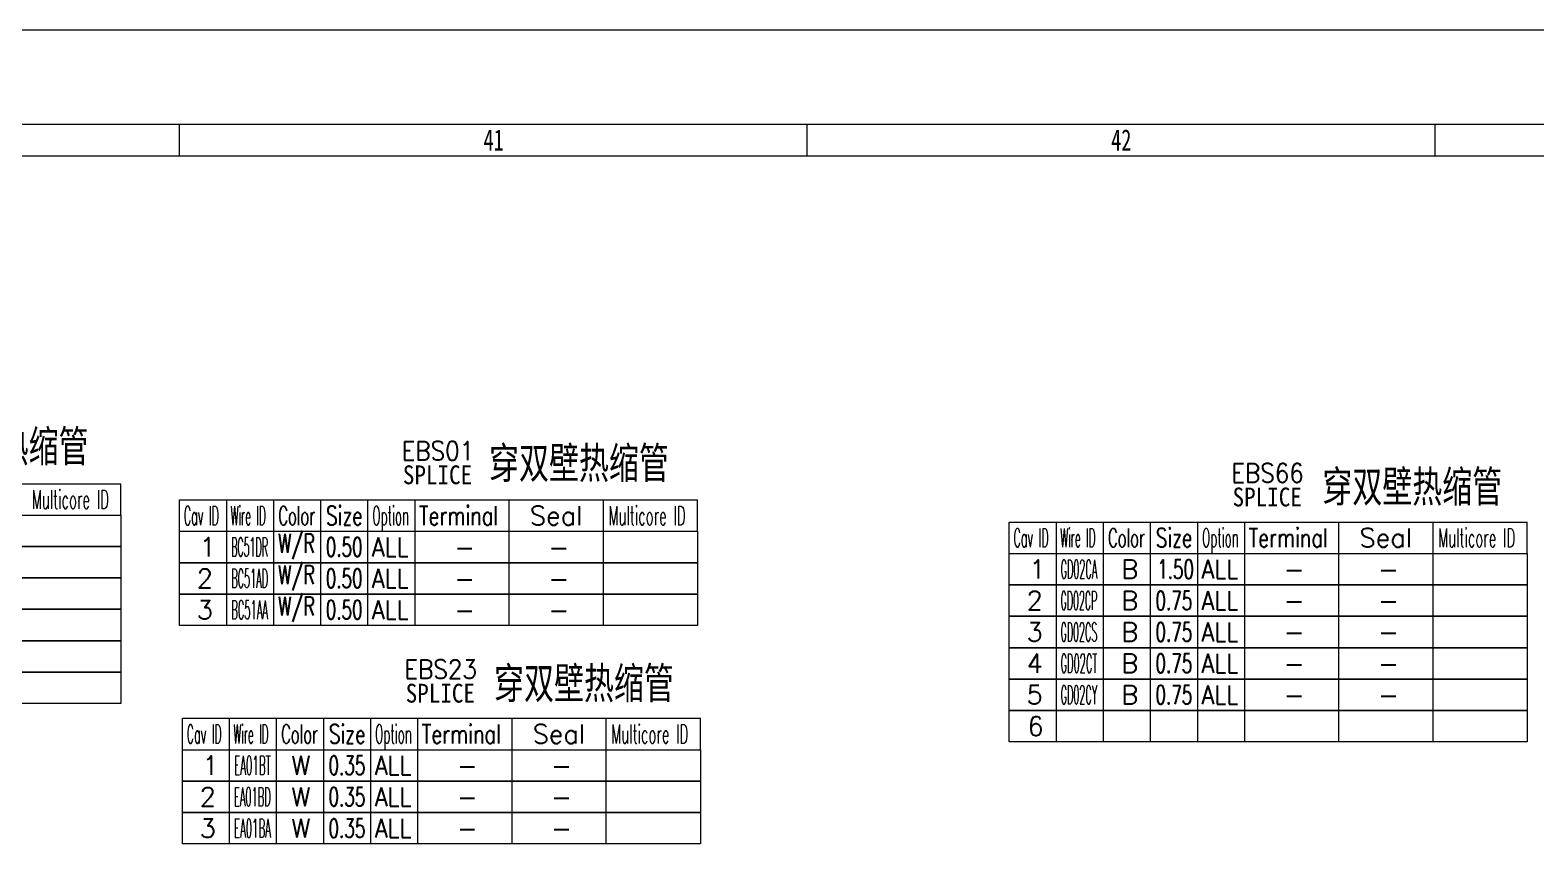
# Model space of a CAD drawing. Header units: inches. Extents: x 47316 to 59086, y 3141 to 11743.
# Drawn here: x 54244.2 to 54484, y 10169.5 to 10299.1 of the extents above; entities that cross this region are included whole.
import ezdxf

# ---------------------------------------------------------------- set-up
doc = ezdxf.new("R2010")
doc.units = ezdxf.units.IN
doc.header["$MEASUREMENT"] = 0
doc.styles.add('MtX_FangSong_GB2312', font='')
doc.styles.get("Standard").update_dxf_attribs({"font": ''})
doc.styles.get('MtX_FangSong_GB2312').set_extended_font_data('FangSong_GB2312')
doc.styles.get('Standard').set_extended_font_data('SimSun')

msp = doc.modelspace()

# ---------------------------------------------------------------- linework, layer by layer
at = {"color": 0, "lineweight": 15}
for p, q in [((57387.93, 10299.08), (50247.93, 10299.08)), ((50267.93, 10284.08), (57267.93, 10284.08)), ((54267.93, 10279.08), (54267.93, 10284.08)), ((54367.93, 10279.08), (54367.93, 10284.08)), ((54467.93, 10279.08), (54467.93, 10284.08)), ((50267.93, 10279.08), (57367.93, 10279.08))]:
    msp.add_line(p, q, dxfattribs=at)
at = {"color": 0, "linetype": 'Continuous', "lineweight": 15}
for p, q in [((54176.12, 10226.84), (54258.62, 10226.84)), ((54267.96, 10224.26), (54350.46, 10224.26)), ((54267.96, 10219.26), (54267.96, 10224.26)), ((54176.12, 10221.84), (54258.62, 10221.84)), ((54267.96, 10219.26), (54350.46, 10219.26)), ((54400.1, 10220.73), (54482.6, 10220.73)), ((54400.1, 10215.73), (54400.1, 10220.73)), ((54400.1, 10215.73), (54482.6, 10215.73)), ((54268.41, 10189.48), (54350.91, 10189.48)), ((54268.41, 10184.48), (54268.41, 10189.48)), ((54268.41, 10184.48), (54350.91, 10184.48))]:
    msp.add_line(p, q, dxfattribs=at)
at = {"color": 7, "linetype": 'Continuous', "lineweight": 15}
for p, q in [((54258.62, 10221.84), (54258.62, 10226.84)), ((54275.46, 10219.26), (54275.46, 10224.26)), ((54282.96, 10219.26), (54282.96, 10224.26)), ((54290.46, 10219.26), (54290.46, 10224.26)), ((54297.96, 10219.26), (54297.96, 10224.26)), ((54305.46, 10219.26), (54305.46, 10224.26)), ((54320.46, 10219.26), (54320.46, 10224.26)), ((54335.46, 10219.26), (54335.46, 10224.26)), ((54350.46, 10219.26), (54350.46, 10224.26)), ((54407.6, 10215.73), (54407.6, 10220.73)), ((54415.1, 10215.73), (54415.1, 10220.73)), ((54422.6, 10215.73), (54422.6, 10220.73)), ((54430.1, 10215.73), (54430.1, 10220.73)), ((54437.6, 10215.73), (54437.6, 10220.73)), ((54452.6, 10215.73), (54452.6, 10220.73)), ((54467.6, 10215.73), (54467.6, 10220.73)), ((54482.6, 10215.73), (54482.6, 10220.73)), ((54275.91, 10184.48), (54275.91, 10189.48)), ((54283.41, 10184.48), (54283.41, 10189.48)), ((54290.91, 10184.48), (54290.91, 10189.48)), ((54298.41, 10184.48), (54298.41, 10189.48)), ((54305.91, 10184.48), (54305.91, 10189.48)), ((54320.91, 10184.48), (54320.91, 10189.48)), ((54335.91, 10184.48), (54335.91, 10189.48)), ((54350.91, 10184.48), (54350.91, 10189.48))]:
    msp.add_line(p, q, dxfattribs=at)
at = {"color": 102, "linetype": 'Continuous', "lineweight": 15}
for p, q in [((54275.46, 10214.26), (54275.46, 10219.26)), ((54282.96, 10214.26), (54282.96, 10219.26)), ((54290.46, 10214.26), (54290.46, 10219.26)), ((54297.96, 10214.26), (54297.96, 10219.26)), ((54305.46, 10214.26), (54305.46, 10219.26)), ((54320.46, 10214.26), (54320.46, 10219.26)), ((54335.46, 10214.26), (54335.46, 10219.26)), ((54275.46, 10209.26), (54275.46, 10214.26)), ((54282.96, 10209.26), (54282.96, 10214.26)), ((54290.46, 10209.26), (54290.46, 10214.26)), ((54297.96, 10209.26), (54297.96, 10214.26)), ((54305.46, 10209.26), (54305.46, 10214.26)), ((54320.46, 10209.26), (54320.46, 10214.26)), ((54335.46, 10209.26), (54335.46, 10214.26)), ((54407.6, 10210.73), (54407.6, 10215.73)), ((54415.1, 10210.73), (54415.1, 10215.73)), ((54422.6, 10210.73), (54422.6, 10215.73)), ((54430.1, 10210.73), (54430.1, 10215.73)), ((54437.6, 10210.73), (54437.6, 10215.73)), ((54452.6, 10210.73), (54452.6, 10215.73)), ((54467.6, 10210.73), (54467.6, 10215.73)), ((54275.46, 10204.26), (54275.46, 10209.26)), ((54282.96, 10204.26), (54282.96, 10209.26)), ((54290.46, 10204.26), (54290.46, 10209.26)), ((54297.96, 10204.26), (54297.96, 10209.26)), ((54305.46, 10204.26), (54305.46, 10209.26)), ((54320.46, 10204.26), (54320.46, 10209.26)), ((54335.46, 10204.26), (54335.46, 10209.26)), ((54407.6, 10205.73), (54407.6, 10210.73)), ((54415.1, 10205.73), (54415.1, 10210.73)), ((54422.6, 10205.73), (54422.6, 10210.73)), ((54430.1, 10205.73), (54430.1, 10210.73)), ((54437.6, 10205.73), (54437.6, 10210.73)), ((54452.6, 10205.73), (54452.6, 10210.73)), ((54467.6, 10205.73), (54467.6, 10210.73)), ((54407.6, 10200.73), (54407.6, 10205.73)), ((54415.1, 10200.73), (54415.1, 10205.73)), ((54422.6, 10200.73), (54422.6, 10205.73)), ((54430.1, 10200.73), (54430.1, 10205.73)), ((54437.6, 10200.73), (54437.6, 10205.73)), ((54452.6, 10200.73), (54452.6, 10205.73)), ((54467.6, 10200.73), (54467.6, 10205.73)), ((54407.6, 10195.73), (54407.6, 10200.73)), ((54415.1, 10195.73), (54415.1, 10200.73)), ((54422.6, 10195.73), (54422.6, 10200.73)), ((54430.1, 10195.73), (54430.1, 10200.73)), ((54437.6, 10195.73), (54437.6, 10200.73)), ((54452.6, 10195.73), (54452.6, 10200.73)), ((54467.6, 10195.73), (54467.6, 10200.73)), ((54407.6, 10190.73), (54407.6, 10195.73)), ((54415.1, 10190.73), (54415.1, 10195.73)), ((54422.6, 10190.73), (54422.6, 10195.73)), ((54430.1, 10190.73), (54430.1, 10195.73)), ((54437.6, 10190.73), (54437.6, 10195.73)), ((54452.6, 10190.73), (54452.6, 10195.73)), ((54467.6, 10190.73), (54467.6, 10195.73)), ((54407.6, 10185.73), (54407.6, 10190.73)), ((54415.1, 10185.73), (54415.1, 10190.73)), ((54422.6, 10185.73), (54422.6, 10190.73)), ((54430.1, 10185.73), (54430.1, 10190.73)), ((54437.6, 10185.73), (54437.6, 10190.73)), ((54452.6, 10185.73), (54452.6, 10190.73)), ((54467.6, 10185.73), (54467.6, 10190.73)), ((54275.91, 10179.48), (54275.91, 10184.48)), ((54283.41, 10179.48), (54283.41, 10184.48)), ((54290.91, 10179.48), (54290.91, 10184.48)), ((54298.41, 10179.48), (54298.41, 10184.48)), ((54305.91, 10179.48), (54305.91, 10184.48)), ((54320.91, 10179.48), (54320.91, 10184.48)), ((54335.91, 10179.48), (54335.91, 10184.48)), ((54275.91, 10174.48), (54275.91, 10179.48)), ((54283.41, 10174.48), (54283.41, 10179.48)), ((54290.91, 10174.48), (54290.91, 10179.48)), ((54298.41, 10174.48), (54298.41, 10179.48)), ((54305.91, 10174.48), (54305.91, 10179.48)), ((54320.91, 10174.48), (54320.91, 10179.48)), ((54335.91, 10174.48), (54335.91, 10179.48)), ((54275.91, 10169.48), (54275.91, 10174.48)), ((54283.41, 10169.48), (54283.41, 10174.48)), ((54290.91, 10169.48), (54290.91, 10174.48)), ((54298.41, 10169.48), (54298.41, 10174.48)), ((54305.91, 10169.48), (54305.91, 10174.48)), ((54320.91, 10169.48), (54320.91, 10174.48)), ((54335.91, 10169.48), (54335.91, 10174.48))]:
    msp.add_line(p, q, dxfattribs=at)
at = {"color": 0, "linetype": 'Continuous', "lineweight": 15}
for points in [[(54176.12, 10216.84), (54176.12, 10221.84), (54258.62, 10221.84), (54258.62, 10216.84)], [(54267.96, 10214.26), (54267.96, 10219.26), (54350.46, 10219.26), (54350.46, 10214.26)], [(54176.12, 10211.84), (54176.12, 10216.84), (54258.62, 10216.84), (54258.62, 10211.84)], [(54267.96, 10209.26), (54267.96, 10214.26), (54350.46, 10214.26), (54350.46, 10209.26)], [(54400.1, 10210.73), (54400.1, 10215.73), (54482.6, 10215.73), (54482.6, 10210.73)], [(54176.12, 10206.84), (54176.12, 10211.84), (54258.62, 10211.84), (54258.62, 10206.84)], [(54267.96, 10204.26), (54267.96, 10209.26), (54350.46, 10209.26), (54350.46, 10204.26)], [(54400.1, 10205.73), (54400.1, 10210.73), (54482.6, 10210.73), (54482.6, 10205.73)], [(54176.12, 10201.84), (54176.12, 10206.84), (54258.62, 10206.84), (54258.62, 10201.84)], [(54400.1, 10200.73), (54400.1, 10205.73), (54482.6, 10205.73), (54482.6, 10200.73)], [(54176.12, 10196.84), (54176.12, 10201.84), (54258.62, 10201.84), (54258.62, 10196.84)], [(54400.1, 10195.73), (54400.1, 10200.73), (54482.6, 10200.73), (54482.6, 10195.73)], [(54176.12, 10191.84), (54176.12, 10196.84), (54258.62, 10196.84), (54258.62, 10191.84)], [(54400.1, 10190.73), (54400.1, 10195.73), (54482.6, 10195.73), (54482.6, 10190.73)], [(54400.1, 10185.73), (54400.1, 10190.73), (54482.6, 10190.73), (54482.6, 10185.73)], [(54268.41, 10179.48), (54268.41, 10184.48), (54350.91, 10184.48), (54350.91, 10179.48)], [(54268.41, 10174.48), (54268.41, 10179.48), (54350.91, 10179.48), (54350.91, 10174.48)], [(54268.41, 10169.48), (54268.41, 10174.48), (54350.91, 10174.48), (54350.91, 10169.48)]]:
    msp.add_lwpolyline(points, close=True, dxfattribs=at)

# ---------------------------------------------------------------- texts
at = {"color": 0, "lineweight": 15, "style": 'MtX_FangSong_GB2312', "width": 0.7}
for s, p in [('41', (54316.35, 10279.88)), ('42', (54416.31, 10279.88))]:
    msp.add_text(s, height=3.4, dxfattribs=at).set_placement(p)
at = {"lineweight": 15, "style": 'MtX_FangSong_GB2312', "width": 0.7}
for p in [(54224.82, 10230.32), (54317.24, 10227.66), (54449.95, 10223.9), (54318.04, 10192.59)]:
    msp.add_text('穿双壁热缩管', height=5, dxfattribs=at).set_placement(p)
at = {"color": 6, "linetype": 'Continuous', "lineweight": 20, "char_height": 3, "attachment_point": 1}
for s, insert, width in [('\\Fromans.shx;\\W0.9000000000;\\T1.0000000000;\\o\\lEBS01', (54303.3, 10233.58), 12.8571), ('\\f黑体|b0|i0|c1|p0;\\W0.9000000000;\\T1.0000000000;\\o\\lSPLICE', (54303.52, 10229.76), 11.6494), ('\\Fromans.shx;\\W0.9000000000;\\T1.0000000000;\\o\\lEBS66', (54435.43, 10230.04), 12.8571), ('\\f黑体|b0|i0|c1|p0;\\W0.9000000000;\\T1.0000000000;\\o\\lSPLICE', (54435.66, 10226.23), 11.6494), ('\\Fromans.shx;\\W0.9000000000;\\T1.0000000000;\\o\\lEBS23', (54303.74, 10198.8), 12.8571), ('\\f黑体|b0|i0|c1|p0;\\W0.9000000000;\\T1.0000000000;\\o\\lSPLICE', (54303.97, 10194.98), 11.6494)]:
    msp.add_mtext(s, dxfattribs=dict(at, insert=insert, width=width))
at = {"color": 7, "linetype": 'Continuous', "lineweight": 15, "char_height": 3, "attachment_point": 1}
for s, insert, width in [('\\Fromans.shx;\\W0.5185185185;\\T1.0000000000;\\o\\lMulticore ID', (54244.42, 10225.84), 14), ('\\Fromans.shx;\\W0.4292452830;\\T1.0000000000;\\o\\lCav ID', (54268.64, 10223.26), 6.5), ('\\Fromans.shx;\\W0.4026548673;\\T1.0000000000;\\o\\lWire ID', (54276.08, 10223.26), 6.5), ('\\Fromans.shx;\\W0.5687500000;\\T1.0000000000;\\o\\lColor', (54283.7, 10223.26), 6.5), ('\\Fromans.shx;\\W0.7222222222;\\T1.0000000000;\\o\\lSize', (54291.27, 10223.26), 6.5), ('\\Fromans.shx;\\W0.4595959596;\\T1.0000000000;\\o\\lOption', (54298.66, 10223.26), 6.5), ('\\Fromans.shx;\\W0.7480916031;\\T1.0000000000;\\o\\lTerminal', (54306.07, 10223.26), 14), ('\\Fromans.shx;\\W1.0000000000;\\T1.0000000000;\\o\\lSeal', (54323.75, 10223.26), 9.2857), ('\\Fromans.shx;\\W0.5185185185;\\T1.0000000000;\\o\\lMulticore ID', (54336.26, 10223.26), 14), ('\\Fromans.shx;\\W0.4292452830;\\T1.0000000000;\\o\\lCav ID', (54400.78, 10219.73), 6.5), ('\\Fromans.shx;\\W0.4026548673;\\T1.0000000000;\\o\\lWire ID', (54408.21, 10219.73), 6.5), ('\\Fromans.shx;\\W0.5687500000;\\T1.0000000000;\\o\\lColor', (54415.84, 10219.73), 6.5), ('\\Fromans.shx;\\W0.7222222222;\\T1.0000000000;\\o\\lSize', (54423.41, 10219.73), 6.5), ('\\Fromans.shx;\\W0.4595959596;\\T1.0000000000;\\o\\lOption', (54430.8, 10219.73), 6.5), ('\\Fromans.shx;\\W0.7480916031;\\T1.0000000000;\\o\\lTerminal', (54438.2, 10219.73), 14), ('\\Fromans.shx;\\W1.0000000000;\\T1.0000000000;\\o\\lSeal', (54455.88, 10219.73), 9.2857), ('\\Fromans.shx;\\W0.5185185185;\\T1.0000000000;\\o\\lMulticore ID', (54468.39, 10219.73), 14), ('\\Fromans.shx;\\W1.0000000000;\\T1.0000000000;\\o\\l1', (54271.14, 10218.26), 2.8571), ('\\Fromans.shx;\\W1.0000000000;\\T1.0000000000;\\o\\l1', (54403.28, 10214.73), 2.8571), ('\\Fromans.shx;\\W1.0000000000;\\T1.0000000000;\\o\\l2', (54270.71, 10213.26), 2.8571), ('\\Fromans.shx;\\W1.0000000000;\\T1.0000000000;\\o\\l2', (54402.85, 10209.73), 2.8571), ('\\Fromans.shx;\\W1.0000000000;\\T1.0000000000;\\o\\l3', (54270.71, 10208.26), 2.8571), ('\\Fromans.shx;\\W1.0000000000;\\T1.0000000000;\\o\\l3', (54402.85, 10204.73), 2.8571), ('\\Fromans.shx;\\W1.0000000000;\\T1.0000000000;\\o\\l4', (54402.85, 10199.73), 2.8571), ('\\Fromans.shx;\\W1.0000000000;\\T1.0000000000;\\o\\l5', (54402.85, 10194.73), 2.8571), ('\\Fromans.shx;\\W1.0000000000;\\T1.0000000000;\\o\\l6', (54402.99, 10189.73), 2.8571), ('\\Fromans.shx;\\W0.4292452830;\\T1.0000000000;\\o\\lCav ID', (54269.09, 10188.48), 6.5), ('\\Fromans.shx;\\W0.4026548673;\\T1.0000000000;\\o\\lWire ID', (54276.52, 10188.48), 6.5), ('\\Fromans.shx;\\W0.5687500000;\\T1.0000000000;\\o\\lColor', (54284.15, 10188.48), 6.5), ('\\Fromans.shx;\\W0.7222222222;\\T1.0000000000;\\o\\lSize', (54291.72, 10188.48), 6.5), ('\\Fromans.shx;\\W0.4595959596;\\T1.0000000000;\\o\\lOption', (54299.1, 10188.48), 6.5), ('\\Fromans.shx;\\W0.7480916031;\\T1.0000000000;\\o\\lTerminal', (54306.51, 10188.48), 14), ('\\Fromans.shx;\\W1.0000000000;\\T1.0000000000;\\o\\lSeal', (54324.19, 10188.48), 9.2857), ('\\Fromans.shx;\\W0.5185185185;\\T1.0000000000;\\o\\lMulticore ID', (54336.7, 10188.48), 14), ('\\Fromans.shx;\\W1.0000000000;\\T1.0000000000;\\o\\l1', (54271.58, 10183.48), 2.8571), ('\\Fromans.shx;\\W1.0000000000;\\T1.0000000000;\\o\\l2', (54271.16, 10178.48), 2.8571), ('\\Fromans.shx;\\W1.0000000000;\\T1.0000000000;\\o\\l3', (54271.16, 10173.48), 2.8571)]:
    msp.add_mtext(s, dxfattribs=dict(at, insert=insert, width=width))
at = {"color": 140, "linetype": 'Continuous', "lineweight": 15, "char_height": 3, "attachment_point": 1}
for s, insert, width in [('\\Fromans.shx;\\W0.6791044776;\\T1.0000000000;\\o\\lW/R', (54283.65, 10218.84), 6.5), ('\\Fromans.shx;\\W0.8750000000;\\T1.0000000000;\\o\\lALL', (54298.59, 10218.26), 6.5), ('\\Fromans.shx;\\W1.0000000000;\\T1.0000000000;\\o\\l-', (54326.68, 10218.26), 3.7143), ('\\Fromans.shx;\\W0.6791044776;\\T1.0000000000;\\o\\lW/R', (54283.65, 10213.84), 6.5), ('\\Fromans.shx;\\W1.0000000000;\\T1.0000000000;\\o\\lB', (54417.92, 10214.73), 3), ('\\Fromans.shx;\\W0.8750000000;\\T1.0000000000;\\o\\lALL', (54430.72, 10214.73), 6.5), ('\\Fromans.shx;\\W0.8750000000;\\T1.0000000000;\\o\\lALL', (54298.59, 10213.26), 6.5), ('\\Fromans.shx;\\W1.0000000000;\\T1.0000000000;\\o\\l-', (54326.68, 10213.26), 3.7143), ('\\Fromans.shx;\\W1.0000000000;\\T1.0000000000;\\o\\l-', (54458.81, 10214.73), 3.7143), ('\\Fromans.shx;\\W0.6791044776;\\T1.0000000000;\\o\\lW/R', (54283.65, 10208.84), 6.5), ('\\Fromans.shx;\\W1.0000000000;\\T1.0000000000;\\o\\lB', (54417.92, 10209.73), 3), ('\\Fromans.shx;\\W0.8750000000;\\T1.0000000000;\\o\\lALL', (54430.72, 10209.73), 6.5), ('\\Fromans.shx;\\W0.8750000000;\\T1.0000000000;\\o\\lALL', (54298.59, 10208.26), 6.5), ('\\Fromans.shx;\\W1.0000000000;\\T1.0000000000;\\o\\l-', (54326.68, 10208.26), 3.7143), ('\\Fromans.shx;\\W1.0000000000;\\T1.0000000000;\\o\\l-', (54458.81, 10209.73), 3.7143), ('\\Fromans.shx;\\W1.0000000000;\\T1.0000000000;\\o\\lB', (54417.92, 10204.73), 3), ('\\Fromans.shx;\\W0.8750000000;\\T1.0000000000;\\o\\lALL', (54430.72, 10204.73), 6.5), ('\\Fromans.shx;\\W1.0000000000;\\T1.0000000000;\\o\\l-', (54458.81, 10204.73), 3.7143), ('\\Fromans.shx;\\W1.0000000000;\\T1.0000000000;\\o\\lB', (54417.92, 10199.73), 3), ('\\Fromans.shx;\\W0.8750000000;\\T1.0000000000;\\o\\lALL', (54430.72, 10199.73), 6.5), ('\\Fromans.shx;\\W1.0000000000;\\T1.0000000000;\\o\\l-', (54458.81, 10199.73), 3.7143), ('\\Fromans.shx;\\W1.0000000000;\\T1.0000000000;\\o\\lB', (54417.92, 10194.73), 3), ('\\Fromans.shx;\\W0.8750000000;\\T1.0000000000;\\o\\lALL', (54430.72, 10194.73), 6.5), ('\\Fromans.shx;\\W1.0000000000;\\T1.0000000000;\\o\\l-', (54458.81, 10194.73), 3.7143), ('\\Fromans.shx;\\W1.0000000000;\\T1.0000000000;\\o\\lW', (54285.73, 10183.48), 3.4286), ('\\Fromans.shx;\\W0.8750000000;\\T1.0000000000;\\o\\lALL', (54299.03, 10183.48), 6.5), ('\\Fromans.shx;\\W1.0000000000;\\T1.0000000000;\\o\\l-', (54327.12, 10183.48), 3.7143), ('\\Fromans.shx;\\W1.0000000000;\\T1.0000000000;\\o\\lW', (54285.73, 10178.48), 3.4286), ('\\Fromans.shx;\\W0.8750000000;\\T1.0000000000;\\o\\lALL', (54299.03, 10178.48), 6.5), ('\\Fromans.shx;\\W1.0000000000;\\T1.0000000000;\\o\\l-', (54327.12, 10178.48), 3.7143), ('\\Fromans.shx;\\W1.0000000000;\\T1.0000000000;\\o\\lW', (54285.73, 10173.48), 3.4286), ('\\Fromans.shx;\\W0.8750000000;\\T1.0000000000;\\o\\lALL', (54299.03, 10173.48), 6.5), ('\\Fromans.shx;\\W1.0000000000;\\T1.0000000000;\\o\\l-', (54327.12, 10173.48), 3.7143)]:
    msp.add_mtext(s, dxfattribs=dict(at, insert=insert, width=width))
at = {"color": 21, "linetype": 'Continuous', "lineweight": 15, "char_height": 3, "attachment_point": 1}
for s, insert, width in [('\\Fromans.shx;\\W0.3669354839;\\T1.0000000000;\\o\\lBC51DR', (54276.17, 10218.26), 6.5), ('\\Fromans.shx;\\W0.6500000000;\\T1.0000000000;\\o\\l0.50', (54291.24, 10218.26), 6.5), ('\\Fromans.shx;\\W1.0000000000;\\T1.0000000000;\\o\\l-', (54311.68, 10218.26), 3.7143), ('\\Fromans.shx;\\W0.3760330579;\\T1.0000000000;\\o\\lGD02CA', (54408.26, 10214.73), 6.5), ('\\Fromans.shx;\\W0.6500000000;\\T1.0000000000;\\o\\l1.50', (54423.66, 10214.73), 6.5), ('\\Fromans.shx;\\W0.3760330579;\\T1.0000000000;\\o\\lBC51AD', (54276.18, 10213.26), 6.5), ('\\Fromans.shx;\\W0.6500000000;\\T1.0000000000;\\o\\l0.50', (54291.24, 10213.26), 6.5), ('\\Fromans.shx;\\W1.0000000000;\\T1.0000000000;\\o\\l-', (54311.68, 10213.26), 3.7143), ('\\Fromans.shx;\\W1.0000000000;\\T1.0000000000;\\o\\l-', (54443.81, 10214.73), 3.7143), ('\\Fromans.shx;\\W0.3669354839;\\T1.0000000000;\\o\\lGD02CP', (54408.26, 10209.73), 6.5), ('\\Fromans.shx;\\W0.6500000000;\\T1.0000000000;\\o\\l0.75', (54423.38, 10209.73), 6.5), ('\\Fromans.shx;\\W0.3855932203;\\T1.0000000000;\\o\\lBC51AA', (54276.18, 10208.26), 6.5), ('\\Fromans.shx;\\W0.6500000000;\\T1.0000000000;\\o\\l0.50', (54291.24, 10208.26), 6.5), ('\\Fromans.shx;\\W1.0000000000;\\T1.0000000000;\\o\\l-', (54311.68, 10208.26), 3.7143), ('\\Fromans.shx;\\W1.0000000000;\\T1.0000000000;\\o\\l-', (54443.81, 10209.73), 3.7143), ('\\Fromans.shx;\\W0.3699186992;\\T1.0000000000;\\o\\lGD02CS', (54408.26, 10204.73), 6.5), ('\\Fromans.shx;\\W0.6500000000;\\T1.0000000000;\\o\\l0.75', (54423.38, 10204.73), 6.5), ('\\Fromans.shx;\\W1.0000000000;\\T1.0000000000;\\o\\l-', (54443.81, 10204.73), 3.7143), ('\\Fromans.shx;\\W0.3823529412;\\T1.0000000000;\\o\\lGD02CT', (54408.26, 10199.73), 6.5), ('\\Fromans.shx;\\W0.6500000000;\\T1.0000000000;\\o\\l0.75', (54423.38, 10199.73), 6.5), ('\\Fromans.shx;\\W1.0000000000;\\T1.0000000000;\\o\\l-', (54443.81, 10199.73), 3.7143), ('\\Fromans.shx;\\W0.3760330579;\\T1.0000000000;\\o\\lGD02CY', (54408.26, 10194.73), 6.5), ('\\Fromans.shx;\\W0.6500000000;\\T1.0000000000;\\o\\l0.75', (54423.38, 10194.73), 6.5), ('\\Fromans.shx;\\W1.0000000000;\\T1.0000000000;\\o\\l-', (54443.81, 10194.73), 3.7143), ('\\Fromans.shx;\\W0.3991228070;\\T1.0000000000;\\o\\lEA01BT', (54276.63, 10183.48), 6.5), ('\\Fromans.shx;\\W0.6500000000;\\T1.0000000000;\\o\\l0.35', (54291.68, 10183.48), 6.5), ('\\Fromans.shx;\\W1.0000000000;\\T1.0000000000;\\o\\l-', (54312.12, 10183.48), 3.7143), ('\\Fromans.shx;\\W0.3823529412;\\T1.0000000000;\\o\\lEA01BD', (54276.62, 10178.48), 6.5), ('\\Fromans.shx;\\W0.6500000000;\\T1.0000000000;\\o\\l0.35', (54291.68, 10178.48), 6.5), ('\\Fromans.shx;\\W1.0000000000;\\T1.0000000000;\\o\\l-', (54312.12, 10178.48), 3.7143), ('\\Fromans.shx;\\W0.3922413793;\\T1.0000000000;\\o\\lEA01BA', (54276.63, 10173.48), 6.5), ('\\Fromans.shx;\\W0.6500000000;\\T1.0000000000;\\o\\l0.35', (54291.68, 10173.48), 6.5), ('\\Fromans.shx;\\W1.0000000000;\\T1.0000000000;\\o\\l-', (54312.12, 10173.48), 3.7143)]:
    msp.add_mtext(s, dxfattribs=dict(at, insert=insert, width=width))

doc.saveas('drawing.dxf')
